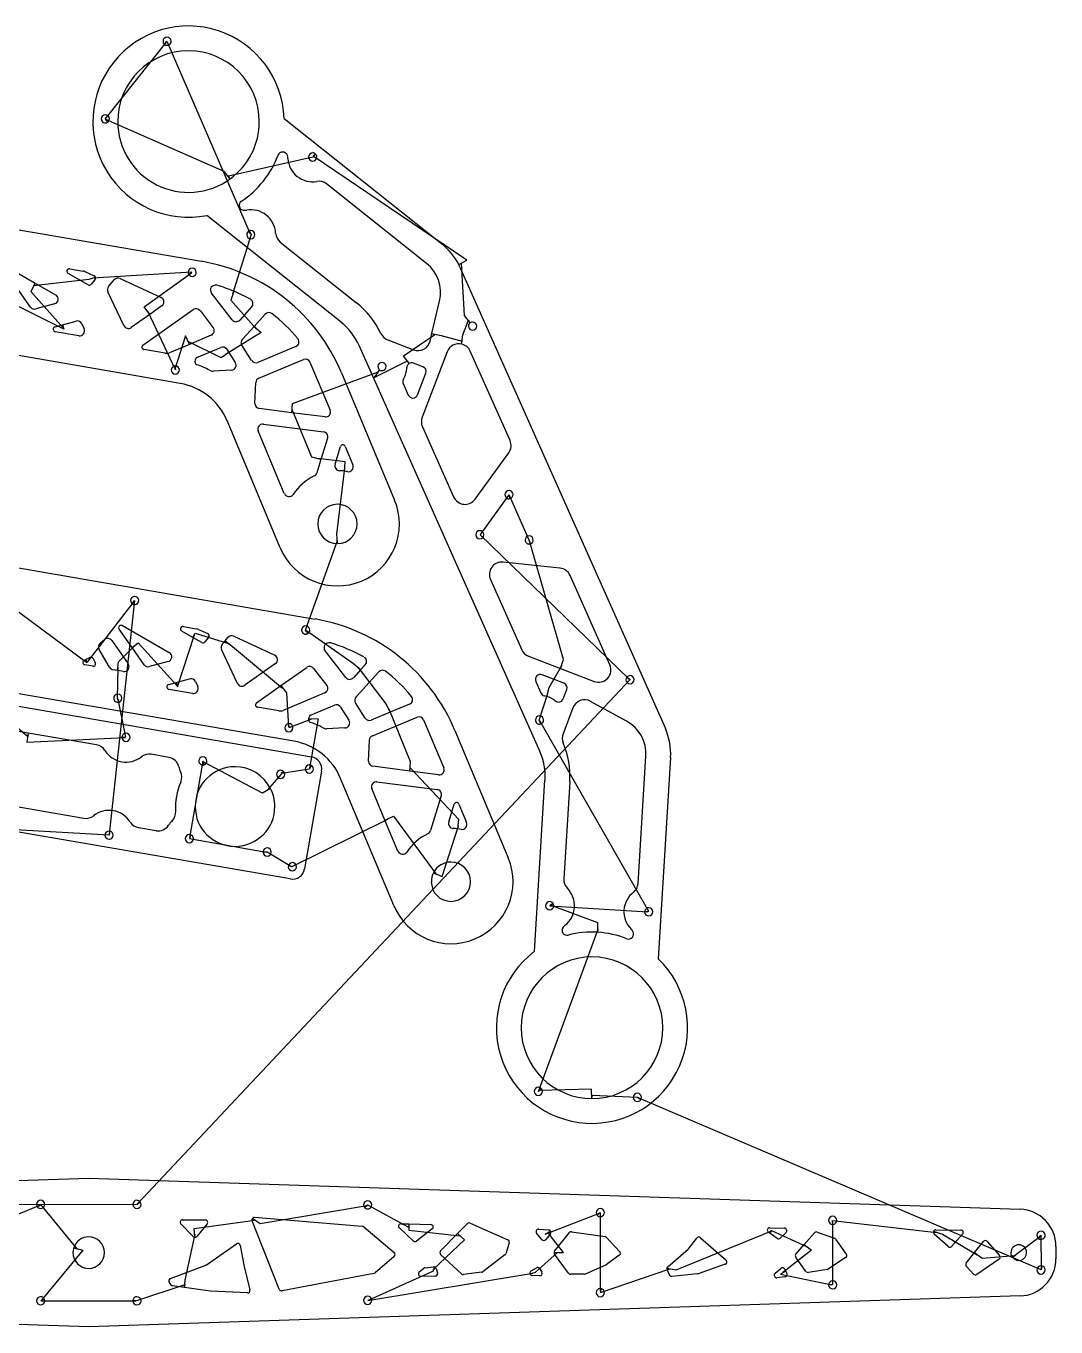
# Model space of a CAD drawing. Extents: x 0.9 to 49.1, y 1 to 24.4.
# Drawn here: x 32.8 to 49.15, y 3.17 to 23.83 of the extents above; entities that cross this region are included whole.
import ezdxf

# ---------------------------------------------------------------- set-up
doc = ezdxf.new("R2010")
doc.units = 0
doc.layers.get('0').update_dxf_attribs({"linetype": 'CONTINUOUS'})
doc.layers.add('3', color=7, linetype='CONTINUOUS')
doc.layers.add('9', color=7, linetype='CONTINUOUS')

msp = doc.modelspace()

# ---------------------------------------------------------------- linework, layer by layer
at = {"color": 0, "linetype": 'CONTINUOUS'}
for p, q in [((34.057, 22.35), (35.031, 23.572)), ((35.036, 23.586), (36.36, 20.527)), ((35.947, 21.516), (34.069, 22.342)), ((37.353, 21.746), (36.012, 21.441)), ((39.798, 20.111), (37.359, 21.759)), ((36.371, 20.518), (36.079, 19.569)), ((39.759, 19.23), (39.714, 20.059)), ((35.434, 19.918), (33.853, 19.823)), ((34.675, 19.366), (35.425, 19.906)), ((33.795, 19.803), (32.919, 19.702)), ((33.399, 19.016), (32.502, 19.461)), ((32.877, 19.613), (33.389, 19.033)), ((36.049, 19.475), (36.454, 19.021)), ((35.171, 18.367), (34.739, 19.29)), ((39.736, 18.923), (39.824, 19.155)), ((35.33, 18.906), (35.164, 18.379)), ((35.898, 18.557), (35.376, 18.819)), ((36.533, 18.961), (35.976, 18.618)), ((38.793, 18.588), (39.29, 18.928)), ((39.388, 18.914), (39.724, 18.825)), ((38.328, 18.246), (38.854, 18.51)), ((37.03, 17.835), (38.38, 18.33)), ((37.338, 16.982), (37.026, 17.736)), ((37.866, 16.908), (37.435, 16.96)), ((37.736, 15.757), (37.862, 16.809)), ((40.465, 16.385), (40.014, 15.761)), ((40.785, 15.665), (40.474, 16.372)), ((40.008, 15.749), (42.375, 13.455)), ((37.238, 14.235), (37.745, 15.658)), ((41.331, 13.766), (40.794, 15.653)), ((31.806, 15.174), (33.763, 13.721)), ((33.768, 13.722), (34.517, 14.692)), ((34.522, 14.707), (34.119, 10.996)), ((35.203, 13.336), (35.474, 14.161)), ((35.482, 14.187), (35.996, 14.03)), ((37.996, 13.7), (37.251, 14.226)), ((34.27, 13.734), (34.523, 13.986)), ((34.578, 14.033), (35.192, 13.354)), ((36.077, 13.974), (36.873, 13.312)), ((34.254, 13.152), (34.263, 13.643)), ((38.516, 13.066), (38.075, 13.64)), ((41.104, 13.325), (41.303, 13.671)), ((42.389, 13.451), (34.571, 5.127)), ((31.955, 13.301), (32.822, 12.552)), ((36.937, 13.237), (36.968, 12.7)), ((40.947, 12.806), (41.084, 13.23)), ((34.385, 12.535), (34.263, 13.14)), ((36.975, 12.687), (37.339, 12.825)), ((37.438, 12.826), (37.301, 12.044)), ((38.903, 12.146), (38.563, 12.978)), ((42.684, 9.766), (40.957, 12.793)), ((32.813, 12.454), (34.371, 12.532)), ((35.604, 12.157), (35.396, 10.939)), ((36.551, 11.648), (35.613, 12.144)), ((37.299, 12.03), (36.85, 11.957)), ((39.669, 11.229), (38.899, 12.047)), ((36.844, 11.944), (36.635, 11.701)), ((37.027, 10.481), (38.545, 11.234)), ((38.632, 11.28), (39.311, 10.359)), ((34.121, 10.982), (31.185, 11.146)), ((39.403, 10.322), (39.665, 11.13)), ((35.396, 10.924), (36.612, 10.711)), ((36.627, 10.714), (37.013, 10.481)), ((41.116, 9.857), (42.67, 9.763)), ((41.879, 9.586), (41.125, 9.87)), ((40.937, 6.911), (41.882, 9.487)), ((41.777, 6.947), (40.942, 6.924)), ((42.504, 6.813), (41.786, 6.848)), ((48.916, 4.078), (42.519, 6.808)), ((34.562, 5.115), (29.351, 5.11)), ((32.109, 4.734), (33.02, 5.106)), ((33.028, 5.118), (33.604, 4.412)), ((36.516, 4.813), (38.213, 5.099)), ((38.222, 5.112), (38.871, 4.758)), ((41.041, 4.647), (41.904, 4.976)), ((41.913, 4.989), (41.916, 3.733)), ((35.47, 4.733), (36.432, 4.865)), ((45.604, 4.863), (47.253, 4.67)), ((45.605, 3.843), (45.608, 4.849)), ((35.328, 3.916), (35.482, 4.645)), ((38.876, 4.71), (39.684, 4.617)), ((39.76, 4.554), (39.264, 4.081)), ((41.331, 4.355), (41.083, 4.672)), ((43.12, 4.079), (44.638, 4.698)), ((44.635, 4.702), (45.19, 4.448)), ((47.348, 4.642), (47.896, 4.319)), ((48.555, 4.356), (48.906, 4.614)), ((48.911, 4.629), (48.914, 4.092)), ((33.701, 4.39), (33.043, 3.596)), ((40.885, 4.043), (41.232, 4.348)), ((45.27, 4.39), (44.816, 4.035)), ((47.978, 4.264), (48.499, 4.306)), ((38.227, 3.592), (40.847, 4.027)), ((39.252, 4.05), (38.239, 3.599)), ((41.918, 3.719), (43.022, 4.094)), ((44.779, 4.008), (45.591, 3.84)), ((34.559, 3.59), (35.326, 3.847)), ((33.033, 3.586), (34.544, 3.588))]:
    msp.add_line(p, q, dxfattribs=at)
at = {"layer": '3', "color": 3, "linetype": 'CONTINUOUS'}
for p, q in [((36.895, 22.36), (39.402, 20.366)), ((39.157, 20.058), (37.572, 21.319)), ((29.478, 21.145), (35.584, 20.091)), ((37.8, 19.125), (35.67, 20.819)), ((36.836, 20.395), (38.045, 19.434)), ((32.871, 19.365), (32.473, 19.928)), ((32.525, 19.985), (32.946, 19.745)), ((33.785, 19.718), (33.468, 19.899)), ((33.494, 19.972), (33.704, 19.936)), ((33.734, 19.927), (33.88, 19.859)), ((39.688, 19.996), (42.949, 12.673)), ((32.946, 19.745), (33.27, 19.559)), ((33.894, 19.798), (33.834, 19.727)), ((34.11, 19.689), (34.2, 19.797)), ((34.294, 19.818), (34.944, 19.518)), ((34.352, 19.069), (34.1, 19.605)), ((36.072, 19.163), (35.743, 19.587)), ((39.242, 18.942), (39.364, 19.46)), ((33.251, 19.415), (32.956, 19.334)), ((34.766, 19.248), (34.469, 19.038)), ((34.656, 18.761), (35.454, 19.324)), ((34.956, 19.382), (34.766, 19.248)), ((35.562, 19.308), (35.771, 19.037)), ((36.381, 19.366), (36.192, 19.158)), ((36.419, 19.056), (36.597, 19.252)), ((35.249, 18.151), (29.353, 19.169)), ((33.26, 19.05), (33.378, 19.082)), ((33.378, 19.082), (33.594, 19.141)), ((33.686, 19.098), (33.723, 19.02)), ((36.234, 18.853), (36.419, 19.056)), ((33.638, 18.908), (33.264, 18.973)), ((35.739, 18.916), (35.393, 18.772)), ((38.541, 18.843), (38.952, 18.686)), ((39.214, 18.824), (39.242, 18.942)), ((35.01, 18.632), (34.672, 18.69)), ((35.393, 18.772), (35.076, 18.639)), ((35.512, 18.566), (35.89, 18.724)), ((35.987, 18.694), (36.019, 18.643)), ((36.019, 18.643), (36.122, 18.483)), ((36.381, 18.516), (36.226, 18.758)), ((37.084, 18.74), (36.478, 18.486)), ((40.955, 12.312), (38.086, 18.755)), ((39.487, 18.655), (39.088, 17.615)), ((40.483, 17.245), (39.851, 18.664)), ((35.485, 18.489), (35.488, 18.533)), ((36.494, 18.237), (37.204, 18.534)), ((37.307, 18.492), (37.627, 17.728)), ((39.101, 18.418), (38.951, 18.475)), ((36.059, 18.362), (35.773, 18.348)), ((37.806, 18.321), (38.651, 16.301)), ((39.014, 17.971), (39.146, 18.316)), ((36.433, 17.834), (36.446, 18.168)), ((38.787, 18.15), (38.868, 17.967)), ((36.835, 15.541), (35.99, 17.561)), ((37.018, 17.687), (36.501, 17.753)), ((37.544, 17.619), (37.018, 17.687)), ((36.9, 16.404), (36.485, 17.398)), ((36.567, 17.506), (37.522, 17.384)), ((39.092, 17.464), (39.588, 16.349)), ((37.587, 17.282), (37.482, 16.944)), ((37.706, 16.869), (37.793, 17.15)), ((37.867, 17.153), (37.99, 16.86)), ((37.482, 16.944), (37.415, 16.731)), ((39.928, 16.313), (40.462, 17.049)), ((31.281, 15.466), (37.388, 14.411)), ((41.276, 15.22), (40.372, 15.315)), ((42.068, 13.684), (41.436, 15.104)), ((40.172, 15.039), (40.668, 13.923)), ((34.329, 14.306), (35.073, 13.88)), ((35.298, 14.293), (35.508, 14.256)), ((33.978, 14.028), (34.047, 14.086)), ((34.162, 14.071), (34.423, 13.701)), ((34.482, 13.959), (34.277, 14.249)), ((35.447, 14.119), (35.271, 14.22)), ((35.588, 14.038), (35.447, 14.119)), ((35.537, 14.247), (35.684, 14.18)), ((35.697, 14.119), (35.638, 14.047)), ((35.914, 14.01), (35.959, 14.064)), ((35.959, 14.064), (36.004, 14.118)), ((36.097, 14.139), (36.747, 13.838)), ((34.126, 13.645), (33.961, 13.928)), ((34.675, 13.686), (34.482, 13.959)), ((36.156, 13.39), (35.903, 13.926)), ((37.875, 13.483), (37.547, 13.908)), ((33.725, 13.758), (33.744, 13.767)), ((33.858, 13.662), (33.735, 13.684)), ((33.744, 13.767), (33.812, 13.799)), ((33.863, 13.783), (33.899, 13.721)), ((35.055, 13.735), (34.76, 13.655)), ((36.76, 13.703), (36.272, 13.359)), ((36.846, 13.354), (37.257, 13.644)), ((38.185, 13.686), (38.111, 13.605)), ((40.778, 13.82), (41.283, 13.625)), ((37.053, 12.471), (31.156, 13.489)), ((34.252, 13.594), (34.18, 13.607)), ((34.345, 13.578), (34.252, 13.594)), ((35.181, 13.402), (35.397, 13.461)), ((37.365, 13.628), (37.574, 13.358)), ((38.111, 13.605), (37.996, 13.479)), ((38.038, 13.174), (38.401, 13.573)), ((41.337, 13.394), (40.992, 13.526)), ((41.283, 13.625), (41.817, 13.42)), ((35.064, 13.37), (35.181, 13.402)), ((35.442, 13.229), (35.067, 13.294)), ((35.489, 13.419), (35.526, 13.34)), ((36.46, 13.081), (36.846, 13.354)), ((37.542, 13.237), (36.879, 12.96)), ((40.892, 13.421), (40.974, 13.238)), ((41.325, 13.142), (41.383, 13.292)), ((31.99, 13.146), (37.33, 12.224)), ((37.316, 12.886), (37.694, 13.044)), ((37.79, 13.014), (37.926, 12.803)), ((38.185, 12.837), (38.03, 13.078)), ((38.887, 13.06), (38.58, 12.932)), ((42.334, 12.79), (41.761, 13.104)), ((36.814, 12.952), (36.476, 13.011)), ((37.288, 12.81), (37.29, 12.831)), ((37.29, 12.831), (37.292, 12.853)), ((38.58, 12.932), (38.281, 12.807)), ((38.298, 12.558), (39.008, 12.855)), ((39.111, 12.812), (39.43, 12.048)), ((41.482, 13.002), (41.324, 12.591)), ((32.832, 12.601), (31.923, 12.758)), ((33.919, 12.413), (32.832, 12.601)), ((37.863, 12.682), (37.577, 12.669)), ((39.609, 12.641), (40.454, 10.621)), ((38.236, 12.155), (38.25, 12.488)), ((35.065, 12.215), (34.787, 12.263)), ((42.516, 10.214), (42.639, 12.236)), ((43.032, 12.212), (42.837, 9.015)), ((37.49, 11.996), (37.222, 10.445)), ((38.891, 11.998), (38.305, 12.073)), ((39.348, 11.94), (38.891, 11.998)), ((38.638, 9.862), (37.793, 11.881)), ((38.371, 11.827), (39.326, 11.705)), ((40.872, 9.135), (41.038, 11.852)), ((41.431, 11.827), (41.337, 10.286)), ((38.498, 11.217), (38.288, 11.718)), ((39.391, 11.603), (39.219, 11.051)), ((32.197, 11.512), (33.718, 11.249)), ((39.509, 11.189), (39.597, 11.47)), ((39.671, 11.474), (39.794, 11.18)), ((38.704, 10.725), (38.498, 11.217)), ((36.995, 10.284), (32.13, 11.124)), ((34.586, 11.1), (34.864, 11.051)), ((19.012, 5.04), (33.795, 5.533)), ((33.795, 5.533), (48.579, 5.04)), ((35.452, 4.607), (35.258, 4.807)), ((35.286, 4.874), (35.644, 4.874)), ((35.674, 4.81), (35.51, 4.609)), ((36.82, 3.769), (36.389, 4.858)), ((36.428, 4.912), (38.138, 4.769)), ((38.16, 4.76), (38.644, 4.351)), ((38.754, 4.811), (38.874, 4.807)), ((38.874, 4.807), (39.225, 4.797)), ((39.651, 4.654), (39.808, 4.812)), ((39.851, 4.82), (40.448, 4.557)), ((38.949, 4.536), (38.726, 4.743)), ((39.248, 4.727), (39, 4.534)), ((39.38, 4.381), (39.651, 4.654)), ((40.99, 4.561), (40.905, 4.66)), ((40.937, 4.725), (41.096, 4.713)), ((41.123, 4.649), (41.05, 4.561)), ((41.191, 4.375), (41.425, 4.669)), ((41.461, 4.683), (41.991, 4.606)), ((42.014, 4.594), (42.223, 4.37)), ((43.316, 4.41), (43.448, 4.583)), ((43.505, 4.588), (43.913, 4.233)), ((44.607, 4.658), (44.583, 4.675)), ((44.606, 4.747), (44.837, 4.74)), ((44.722, 4.577), (44.607, 4.658)), ((44.864, 4.673), (44.772, 4.582)), ((45.154, 4.482), (45.314, 4.666)), ((45.357, 4.677), (45.633, 4.579)), ((45.652, 4.565), (45.821, 4.329)), ((47.437, 4.447), (47.217, 4.647)), ((47.244, 4.715), (47.64, 4.709)), ((47.668, 4.643), (47.493, 4.45)), ((35.664, 4.159), (36.139, 4.49)), ((36.201, 4.465), (36.257, 4.158)), ((40.47, 4.509), (40.417, 4.334)), ((42.987, 4.128), (43.31, 4.404)), ((45.02, 4.329), (45.154, 4.482)), ((47.725, 4.183), (47.858, 4.351)), ((47.858, 4.351), (47.997, 4.527)), ((48.057, 4.529), (48.253, 4.306)), ((49.15, 4.45), (49.15, 4.254)), ((35.091, 3.941), (35.656, 4.155)), ((36.257, 4.155), (36.353, 3.76)), ((38.644, 4.291), (38.34, 4.029)), ((39.712, 4.015), (39.381, 4.324)), ((40.403, 4.314), (40.053, 4.049)), ((41.411, 4.023), (41.19, 4.328)), ((42.001, 4.155), (41.674, 4.01)), ((42.218, 4.311), (42.008, 4.159)), ((43.9, 4.166), (43.468, 4.016)), ((45.181, 4.052), (45.018, 4.28)), ((45.811, 4.273), (45.533, 4.088)), ((47.842, 4.01), (47.727, 4.132)), ((48.246, 4.248), (47.893, 4.004)), ((38.322, 4.02), (36.864, 3.745)), ((39.042, 4.044), (39.11, 4.102)), ((39.297, 3.979), (39.068, 3.974)), ((39.131, 4.111), (39.267, 4.128)), ((39.309, 4.101), (39.333, 4.032)), ((40.034, 4.041), (39.744, 4.005)), ((40.817, 4.06), (40.901, 4.111)), ((40.951, 3.983), (40.835, 3.987)), ((40.956, 4.096), (40.986, 4.042)), ((41.658, 4.007), (41.443, 4.007)), ((43.012, 3.999), (42.976, 4.083)), ((43.458, 4.014), (43.052, 3.975)), ((44.691, 4.023), (44.784, 4.1)), ((44.847, 3.966), (44.72, 3.953)), ((44.844, 4.089), (44.861, 4.056)), ((44.861, 4.056), (44.878, 4.024)), ((45.518, 4.082), (45.219, 4.036)), ((35.101, 3.841), (35.073, 3.881)), ((35.317, 3.798), (35.127, 3.825)), ((35.725, 3.739), (35.317, 3.798)), ((36.313, 3.712), (35.729, 3.739)), ((33.795, 3.171), (19.012, 3.664)), ((48.579, 3.664), (33.795, 3.171))]:
    msp.add_line(p, q, dxfattribs=at)
for centre, radius, start, end in [((35.379, 22.309), 1.518, 1.9292, 141.5), ((35.039, 23.585), 0.065, 90, 180), ((35.039, 23.585), 0.065, 180, 233), ((35.039, 23.585), 0.065, 233, 0), ((35.039, 23.585), 0.065, 0, 90), ((35.379, 22.309), 1.124, 90, 180), ((35.379, 22.309), 1.124, 0, 90), ((35.379, 22.309), 1.518, 141.5, 281.0708), ((34.058, 22.353), 0.065, 90, 180), ((34.058, 22.353), 0.065, 180, 305), ((34.058, 22.353), 0.065, 0, 90), ((34.058, 22.353), 0.065, 305, 0), ((35.379, 22.309), 1.124, 180, 306), ((35.379, 22.309), 1.124, 306, 0), ((35.379, 22.309), 1.518, 303.5896, 339.4104), ((36.873, 21.747), 0.0787, 16.9298, 159.4104), ((36.76, 21.713), 0.197, 3.3103, 16.9298), ((37.35, 21.747), 0.394, 183.3103, 279.6897), ((37.35, 21.747), 0.065, 90, 180), ((37.35, 21.747), 0.065, 180, 0), ((37.35, 21.747), 0.065, 45, 90), ((37.35, 21.747), 0.065, 0, 45), ((37.449, 21.165), 0.197, 51.5, 99.6897), ((36.262, 20.979), 0.0787, 123.5896, 266.0702), ((36.27, 21.097), 0.197, 266.0702, 279.6897), ((36.369, 20.515), 0.394, 3.3103, 99.6897), ((36.369, 20.515), 0.065, 117, 180), ((36.369, 20.515), 0.065, 180, 0), ((36.369, 20.515), 0.065, 90, 117), ((36.369, 20.515), 0.065, 0, 90), ((36.959, 20.549), 0.197, 183.3103, 231.5), ((38.789, 19.596), 0.984, 26.75, 51.5), ((35.082, 17.181), 2.953, 22.7045, 80.2045), ((38.789, 19.596), 0.591, 346.7261, 51.5), ((38.789, 19.596), 0.984, 24, 26.75), ((33.487, 19.933), 0.0394, 80.2045, 240.2045), ((33.684, 19.819), 0.118, 65.2045, 80.2045), ((33.864, 19.823), 0.0394, 12.7045, 65.2045), ((33.864, 19.823), 0.0394, 320.2045, 12.7045), ((35.437, 19.916), 0.065, 90, 180), ((35.437, 19.916), 0.065, 180, 215), ((35.437, 19.916), 0.065, 215, 0), ((35.437, 19.916), 0.065, 0, 90), ((33.804, 19.752), 0.0394, 240.2045, 320.2045), ((34.171, 19.639), 0.0787, 140.2045, 205.2045), ((34.261, 19.747), 0.0787, 65.2045, 140.2045), ((35.806, 19.635), 0.0787, 73.5651, 217.7045), ((35.082, 17.181), 2.638, 67.2742, 73.5651), ((33.231, 19.491), 0.0787, 285.2045, 60.2045), ((34.911, 19.446), 0.0787, 305.2045, 65.2045), ((35.082, 17.181), 2.638, 60.9833, 67.2742), ((36.323, 19.419), 0.0787, 317.7045, 60.9833), ((37.187, 18.355), 1.378, 25.2616, 51.5), ((32.935, 19.41), 0.0787, 215.2045, 285.2045), ((35.499, 19.259), 0.0787, 37.7045, 125.2045), ((36.655, 19.199), 0.0787, 52.0542, 137.7045), ((35.082, 17.181), 2.638, 39.6047, 52.0542), ((33.27, 19.012), 0.0394, 105.2045, 260.2045), ((33.614, 19.065), 0.0787, 25.2045, 105.2045), ((33.651, 18.986), 0.0787, 260.2045, 25.2045), ((34.423, 19.103), 0.0787, 205.2045, 305.2045), ((35.708, 18.989), 0.0787, 292.7045, 37.7045), ((36.134, 19.211), 0.0787, 217.7045, 317.7045), ((37.187, 18.355), 0.984, 24, 51.5), ((39.889, 19.061), 0.065, 126, 180), ((39.889, 19.061), 0.065, 180, 0), ((39.889, 19.061), 0.065, 90, 126), ((39.889, 19.061), 0.065, 0, 90), ((36.292, 18.8), 0.0787, 137.7045, 212.7045), ((37.053, 18.812), 0.0787, 292.7045, 39.6047), ((38.611, 19.027), 0.197, 205.2616, 249), ((39.022, 18.869), 0.197, 249, 346.7261), ((34.679, 18.729), 0.0394, 125.2045, 260.2045), ((35.03, 18.748), 0.118, 260.2045, 292.7045), ((35.92, 18.651), 0.0787, 32.7045, 112.7045), ((39.671, 18.584), 0.197, 78, 159), ((39.671, 18.584), 0.197, 24, 78), ((35.169, 18.365), 0.065, 99, 180), ((35.169, 18.365), 0.065, 90, 99), ((35.169, 18.365), 0.065, 0, 90), ((35.524, 18.486), 0.0394, 175.2045, 251.2802), ((35.528, 18.529), 0.0394, 112.7045, 175.2045), ((35.082, 17.181), 1.339, 61.9166, 71.2802), ((36.056, 18.44), 0.0787, 272.7045, 32.7045), ((36.448, 18.559), 0.0787, 212.7045, 292.7045), ((37.235, 18.461), 0.0787, 22.7045, 112.7045), ((38.451, 18.42), 0.065, 90, 180), ((38.451, 18.42), 0.065, 180, 233), ((38.451, 18.42), 0.065, 233, 0), ((38.451, 18.42), 0.065, 0, 90), ((38.451, 18.42), 0.394, 329.6853, 357.7191), ((38.923, 18.401), 0.0787, 123.3596, 177.7191), ((38.923, 18.401), 0.0787, 69, 123.3596), ((39.072, 18.344), 0.0787, 339, 69), ((35.169, 18.365), 0.065, 180, 0), ((35.767, 18.466), 0.118, 241.9166, 272.7045), ((36.525, 18.164), 0.0787, 112.7045, 177.7045), ((38.859, 18.182), 0.0787, 149.6853, 204), ((35.082, 17.181), 0.984, 22.7045, 80.2045), ((38.94, 17.999), 0.0787, 204, 339), ((36.511, 17.831), 0.0787, 177.7045, 262.7045), ((37.554, 17.697), 0.0787, 262.7045, 22.7045), ((39.272, 17.544), 0.197, 159, 204), ((36.557, 17.428), 0.0787, 82.7045, 202.7045), ((37.512, 17.306), 0.0787, 342.7045, 82.7045), ((37.831, 17.138), 0.0394, 22.7045, 162.7045), ((40.303, 17.165), 0.197, 324, 24), ((37.781, 16.845), 0.0787, 162.7045, 267.628), ((37.743, 15.921), 0.846, 82.5221, 87.628), ((37.743, 15.921), 0.846, 79.1182, 82.5221), ((37.917, 16.829), 0.0787, 259.1182, 22.7045), ((37.743, 15.921), 0.846, 115.7878, 146.2907), ((37.34, 16.754), 0.0787, 295.7878, 342.7045), ((36.973, 16.434), 0.0787, 202.7045, 326.2907), ((39.768, 16.429), 0.197, 204, 324), ((40.467, 16.386), 0.065, 90, 180), ((40.467, 16.386), 0.065, 180, 287), ((40.467, 16.386), 0.065, 0, 90), ((40.467, 16.386), 0.065, 287, 0), ((37.743, 15.921), 0.312, 90, 180), ((37.743, 15.921), 0.312, 0, 90), ((37.743, 15.921), 0.984, 292.7045, 22.7045), ((37.743, 15.921), 0.312, 180, 270), ((37.743, 15.921), 0.312, 270, 0), ((40.004, 15.749), 0.065, 90, 180), ((40.004, 15.749), 0.065, 180, 270), ((40.004, 15.749), 0.065, 45, 90), ((40.004, 15.749), 0.065, 270, 0), ((40.004, 15.749), 0.065, 0, 45), ((40.787, 15.667), 0.065, 90, 180), ((40.787, 15.667), 0.065, 0, 90), ((37.743, 15.921), 0.984, 202.7045, 292.7045), ((40.787, 15.667), 0.065, 180, 288), ((40.787, 15.667), 0.065, 288, 0), ((40.352, 15.119), 0.197, 84, 204), ((41.256, 15.024), 0.197, 24, 84), ((34.524, 14.706), 0.065, 90, 180), ((34.524, 14.706), 0.065, 180, 234), ((34.524, 14.706), 0.065, 234, 0), ((34.524, 14.706), 0.065, 0, 90), ((34.309, 14.272), 0.0394, 60.2045, 215.2045), ((35.291, 14.254), 0.0394, 80.2045, 240.2045), ((35.488, 14.14), 0.118, 65.2045, 80.2045), ((37.24, 14.237), 0.065, 90, 180), ((37.24, 14.237), 0.065, 0, 90), ((36.885, 11.502), 2.953, 22.7045, 80.2045), ((34.097, 14.025), 0.0787, 35.2045, 130.2045), ((35.608, 14.072), 0.0394, 240.2045, 320.2045), ((35.667, 14.144), 0.0394, 320.2045, 65.2045), ((36.064, 14.067), 0.0787, 65.2045, 140.2045), ((37.24, 14.237), 0.065, 180, 306), ((37.24, 14.237), 0.065, 306, 0), ((34.029, 13.967), 0.0787, 130.2045, 210.2045), ((35.034, 13.811), 0.0787, 285.2045, 60.2045), ((35.975, 13.959), 0.0787, 140.2045, 205.2045), ((37.609, 13.956), 0.0787, 73.5651, 217.7045), ((36.885, 11.502), 2.638, 60.9833, 73.5651), ((40.848, 14.003), 0.197, 204, 249), ((33.742, 13.722), 0.0394, 115.2045, 260.2045), ((33.829, 13.763), 0.0394, 30.2045, 115.2045), ((33.865, 13.701), 0.0394, 260.2045, 30.2045), ((34.194, 13.684), 0.0787, 210.2045, 260.2045), ((34.358, 13.656), 0.0787, 260.2045, 35.2045), ((34.739, 13.731), 0.0787, 215.2045, 285.2045), ((36.714, 13.767), 0.0787, 305.2045, 65.2045), ((37.303, 13.58), 0.0787, 37.7045, 125.2045), ((38.127, 13.739), 0.0787, 317.7045, 60.9833), ((41.888, 13.604), 0.197, 249, 24), ((35.418, 13.385), 0.0787, 25.2045, 105.2045), ((37.937, 13.532), 0.0787, 217.7045, 317.7045), ((38.459, 13.52), 0.0787, 52.0542, 137.7045), ((36.885, 11.502), 2.638, 39.6047, 52.0542), ((40.964, 13.453), 0.0787, 69, 204), ((42.388, 13.448), 0.065, 144, 180), ((42.388, 13.448), 0.065, 180, 270), ((42.388, 13.448), 0.065, 90, 144), ((42.388, 13.448), 0.065, 0, 90), ((42.388, 13.448), 0.065, 270, 0), ((35.074, 13.332), 0.0394, 105.2045, 260.2045), ((35.455, 13.307), 0.0787, 260.2045, 25.2045), ((36.227, 13.423), 0.0787, 205.2045, 305.2045), ((37.512, 13.31), 0.0787, 292.7045, 37.7045), ((41.045, 13.27), 0.0787, 204, 258.3147), ((41.309, 13.32), 0.0787, 339, 69), ((34.256, 13.154), 0.065, 90, 180), ((34.256, 13.154), 0.065, 180, 288), ((34.256, 13.154), 0.065, 0, 90), ((34.256, 13.154), 0.065, 288, 0), ((36.483, 13.049), 0.0394, 125.2045, 260.2045), ((37.724, 12.972), 0.0787, 32.7045, 112.7045), ((38.096, 13.121), 0.0787, 137.7045, 212.7045), ((38.857, 13.133), 0.0787, 292.7045, 39.6047), ((40.95, 12.807), 0.394, 72.7079, 78.3147), ((40.95, 12.807), 0.394, 50.2809, 72.7079), ((41.252, 13.171), 0.0787, 230.2809, 339), ((41.666, 12.932), 0.197, 61.2739, 159), ((36.834, 13.069), 0.118, 260.2045, 292.7045), ((37.327, 12.807), 0.0394, 175.2045, 251.2802), ((37.331, 12.85), 0.0394, 112.7045, 175.2045), ((38.251, 12.879), 0.0787, 212.7045, 292.7045), ((39.038, 12.782), 0.0787, 22.7045, 112.7045), ((40.95, 12.807), 0.065, 90, 180), ((40.95, 12.807), 0.065, 180, 288), ((40.95, 12.807), 0.065, 0, 90), ((40.95, 12.807), 0.065, 288, 0), ((36.972, 12.685), 0.065, 99, 180), ((36.972, 12.685), 0.065, 180, 270), ((36.972, 12.685), 0.065, 90, 99), ((36.972, 12.685), 0.065, 0, 90), ((36.972, 12.685), 0.065, 270, 0), ((36.885, 11.502), 1.339, 61.9166, 71.2802), ((37.571, 12.787), 0.118, 241.9166, 272.7045), ((37.859, 12.761), 0.0787, 272.7045, 32.7045), ((42.05, 12.272), 0.591, 356.5, 61.2739), ((42.05, 12.272), 0.984, 356.5, 24), ((33.886, 12.219), 0.197, 32.0148, 80.2045), ((34.386, 12.532), 0.065, 171, 180), ((34.386, 12.532), 0.065, 180, 270), ((34.386, 12.532), 0.065, 90, 171), ((34.386, 12.532), 0.065, 0, 90), ((34.386, 12.532), 0.065, 270, 0), ((36.885, 11.502), 0.984, 22.7045, 80.2045), ((38.328, 12.485), 0.0787, 112.7045, 177.7045), ((41.508, 12.52), 0.197, 159, 202.7384), ((40.056, 11.912), 1.378, 356.5, 22.7384), ((34.386, 12.532), 0.394, 212.0148, 308.3941), ((34.753, 12.069), 0.197, 80.2045, 128.3941), ((35.032, 12.021), 0.197, 13.4077, 80.2045), ((35.606, 12.158), 0.065, 90, 180), ((35.606, 12.158), 0.065, 0, 90), ((37.296, 12.03), 0.197, 350.2045, 80.2045), ((40.056, 11.912), 0.984, 356.5, 24), ((35.606, 12.158), 0.394, 193.4077, 205.847), ((35.075, 11.901), 0.197, 335.8922, 25.847), ((36.117, 11.434), 0.632, 90, 180), ((35.606, 12.158), 0.065, 180, 288), ((35.606, 12.158), 0.065, 288, 0), ((36.117, 11.434), 0.632, 27, 90), ((36.841, 11.945), 0.065, 90, 180), ((36.841, 11.945), 0.065, 45, 90), ((36.841, 11.945), 0.065, 0, 45), ((37.296, 12.03), 0.065, 90, 180), ((37.296, 12.03), 0.065, 180, 270), ((37.296, 12.03), 0.065, 63, 90), ((37.296, 12.03), 0.065, 270, 0), ((37.296, 12.03), 0.065, 0, 63), ((38.315, 12.151), 0.0787, 177.7045, 262.7045), ((39.358, 12.018), 0.0787, 262.7045, 22.7045), ((36.117, 11.434), 0.945, 155.8922, 184.5167), ((36.841, 11.945), 0.065, 180, 270), ((36.841, 11.945), 0.065, 270, 0), ((38.361, 11.749), 0.0787, 82.7045, 202.7045), ((36.117, 11.434), 0.632, 0, 27), ((39.316, 11.626), 0.0787, 342.7045, 82.7045), ((34.118, 10.98), 0.394, 32.0148, 128.3941), ((36.117, 11.434), 0.632, 180, 270), ((36.117, 11.434), 0.632, 270, 0), ((39.635, 11.459), 0.0394, 22.7045, 162.7045), ((33.752, 11.443), 0.197, 260.2045, 308.3941), ((34.619, 11.293), 0.197, 212.0148, 260.2045), ((35.393, 10.924), 0.394, 134.5619, 147.0012), ((34.979, 11.344), 0.197, 314.5619, 4.5167), ((39.585, 11.166), 0.0787, 162.7045, 267.628), ((39.721, 11.15), 0.0787, 259.1182, 22.7045), ((34.118, 10.98), 0.065, 90, 180), ((34.118, 10.98), 0.065, 180, 270), ((34.118, 10.98), 0.065, 81, 90), ((34.118, 10.98), 0.065, 270, 0), ((34.118, 10.98), 0.065, 0, 81), ((34.898, 11.245), 0.197, 260.2045, 327.0012), ((35.393, 10.924), 0.065, 90, 180), ((35.393, 10.924), 0.065, 72, 90), ((35.393, 10.924), 0.065, 0, 72), ((39.546, 10.241), 0.846, 115.7878, 146.2907), ((39.144, 11.075), 0.0787, 295.7878, 342.7045), ((39.546, 10.241), 0.846, 82.5221, 87.628), ((39.546, 10.241), 0.846, 79.1182, 82.5221), ((35.393, 10.924), 0.065, 180, 270), ((35.393, 10.924), 0.065, 270, 0), ((36.628, 10.711), 0.065, 90, 171), ((36.628, 10.711), 0.065, 0, 90), ((36.628, 10.711), 0.065, 171, 180), ((36.628, 10.711), 0.065, 180, 270), ((36.628, 10.711), 0.065, 270, 0), ((37.028, 10.478), 0.065, 90, 162), ((37.028, 10.478), 0.065, 0, 90), ((38.777, 10.755), 0.0787, 202.7045, 326.2907), ((39.546, 10.241), 0.312, 90, 153), ((39.546, 10.241), 0.312, 0, 90), ((39.546, 10.241), 0.984, 292.7045, 22.7045), ((37.028, 10.478), 0.065, 162, 180), ((37.028, 10.478), 0.065, 180, 270), ((37.028, 10.478), 0.197, 260.2045, 350.2045), ((37.028, 10.478), 0.065, 270, 0), ((39.546, 10.241), 0.312, 153, 180), ((39.546, 10.241), 0.313, 180, 270), ((39.546, 10.241), 0.312, 270, 0), ((41.533, 10.274), 0.197, 176.5, 224.6897), ((41.113, 9.859), 0.394, 308.3103, 44.6897), ((42.319, 10.226), 0.197, 308.3103, 356.5), ((41.113, 9.859), 0.065, 90, 180), ((41.113, 9.859), 0.065, 36, 90), ((42.685, 9.763), 0.394, 128.3103, 224.6897), ((39.546, 10.241), 0.984, 202.7045, 292.7045), ((41.113, 9.859), 0.065, 180, 270), ((41.113, 9.859), 0.065, 270, 0), ((41.113, 9.859), 0.065, 0, 36), ((42.685, 9.763), 0.065, 171, 180), ((42.685, 9.763), 0.065, 180, 270), ((42.685, 9.763), 0.065, 90, 171), ((42.685, 9.763), 0.065, 0, 90), ((42.685, 9.763), 0.065, 270, 0), ((41.387, 9.468), 0.0787, 141.9298, 284.4104), ((41.48, 9.396), 0.197, 128.3103, 141.9298), ((41.784, 7.922), 1.518, 86.5, 104.4104), ((41.784, 7.922), 1.518, 68.5896, 86.5), ((42.367, 9.409), 0.0787, 248.5896, 31.0702), ((42.265, 9.348), 0.197, 31.0702, 44.6897), ((41.784, 7.922), 1.518, 126.9292, 266.5), ((41.784, 7.922), 1.124, 90, 180), ((41.784, 7.922), 1.518, 266.5, 46.0708), ((41.784, 7.922), 1.124, 0, 90), ((41.784, 7.922), 1.124, 180, 270), ((41.784, 7.922), 1.124, 270, 0), ((40.933, 6.912), 0.065, 90, 180), ((40.933, 6.912), 0.065, 180, 0), ((40.933, 6.912), 0.065, 45, 90), ((40.933, 6.912), 0.065, 0, 45), ((42.505, 6.816), 0.065, 90, 180), ((42.505, 6.816), 0.065, 0, 90), ((42.505, 6.816), 0.065, 180, 323), ((42.505, 6.816), 0.065, 323, 0), ((33.031, 5.117), 0.065, 90, 180), ((33.031, 5.117), 0.065, 0, 90), ((34.56, 5.117), 0.065, 90, 180), ((34.56, 5.117), 0.065, 36, 90), ((38.224, 5.11), 0.065, 90, 180), ((38.224, 5.11), 0.065, 0, 90), ((33.031, 5.117), 0.065, 180, 216), ((33.031, 5.117), 0.065, 216, 0), ((34.56, 5.117), 0.065, 180, 0), ((34.56, 5.117), 0.065, 0, 36), ((38.224, 5.11), 0.065, 180, 215), ((38.224, 5.11), 0.065, 215, 0), ((41.915, 4.987), 0.065, 90, 180), ((41.915, 4.987), 0.065, 180, 215), ((41.915, 4.987), 0.065, 215, 0), ((41.915, 4.987), 0.065, 0, 90), ((48.559, 4.45), 0.591, 0, 88.0908), ((35.286, 4.834), 0.0394, 90, 223.9949), ((35.644, 4.834), 0.0394, 320.6673, 90), ((36.425, 4.872), 0.0394, 143.4114, 201.5984), ((36.425, 4.872), 0.0394, 85.2244, 143.4114), ((38.135, 4.73), 0.0394, 49.8304, 85.2244), ((38.753, 4.771), 0.0394, 88.3098, 227.1591), ((39.224, 4.758), 0.0394, 307.912, 88.3098), ((39.836, 4.784), 0.0394, 66.1853, 135.1943), ((45.606, 4.864), 0.065, 90, 180), ((45.606, 4.864), 0.065, 180, 270), ((45.606, 4.864), 0.065, 0, 90), ((45.606, 4.864), 0.065, 270, 0), ((33.795, 4.352), 0.25, 90, 162), ((33.795, 4.352), 0.25, 0, 90), ((35.48, 4.634), 0.0394, 223.9949, 272.3311), ((35.48, 4.634), 0.0394, 272.3311, 320.6673), ((40.432, 4.521), 0.0394, 343.2738, 66.1853), ((40.935, 4.686), 0.0394, 85.7581, 220.7581), ((41.02, 4.586), 0.0394, 220.7581, 320.2117), ((41.093, 4.674), 0.0394, 22.9849, 85.7581), ((41.093, 4.674), 0.0394, 320.2117, 22.9849), ((41.456, 4.644), 0.0394, 81.7176, 141.4365), ((41.985, 4.567), 0.0394, 43.0196, 81.7176), ((43.479, 4.559), 0.0394, 48.9634, 142.5299), ((44.605, 4.708), 0.0394, 88.3276, 234.8572), ((44.745, 4.61), 0.0394, 234.8572, 315), ((44.836, 4.701), 0.0394, 315, 88.3276), ((45.344, 4.64), 0.0394, 70.3602, 138.8933), ((45.62, 4.542), 0.0394, 35.7282, 70.3602), ((47.244, 4.676), 0.0394, 158.4375, 227.7864), ((47.244, 4.676), 0.0394, 89.0887, 158.4375), ((47.639, 4.67), 0.0394, 317.7864, 89.0887), ((48.913, 4.628), 0.065, 90, 180), ((48.913, 4.628), 0.065, 180, 233), ((48.913, 4.628), 0.065, 233, 0), ((48.913, 4.628), 0.065, 0, 90), ((33.795, 4.352), 0.25, 162, 180), ((33.795, 4.352), 0.25, 180, 270), ((33.795, 4.352), 0.25, 270, 0), ((36.162, 4.458), 0.0394, 10.3496, 124.8827), ((38.619, 4.321), 0.0394, 310.7412, 49.8304), ((38.976, 4.565), 0.0394, 227.1591, 307.912), ((39.408, 4.353), 0.0394, 135.1943, 226.9934), ((41.222, 4.351), 0.0394, 141.4365, 178.6856), ((41.222, 4.351), 0.0394, 178.6856, 215.9347), ((42.195, 4.343), 0.0394, 305.9347, 43.0196), ((43.285, 4.434), 0.0394, 310.4779, 322.5299), ((47.464, 4.476), 0.0394, 227.7864, 317.7864), ((48.028, 4.503), 0.0394, 41.2684, 141.7182), ((48.559, 4.352), 0.125, 90, 180), ((48.559, 4.352), 0.125, 180, 216), ((48.559, 4.352), 0.125, 216, 0), ((48.559, 4.352), 0.125, 0, 90), ((35.642, 4.191), 0.0394, 290.7769, 304.8827), ((36.295, 4.165), 0.0394, 190.3496, 193.6099), ((40.379, 4.345), 0.0394, 307.0574, 343.2738), ((41.985, 4.191), 0.0394, 293.8331, 305.9347), ((43.888, 4.203), 0.0394, 289.1226, 48.9634), ((45.05, 4.303), 0.0394, 138.8933, 215.5907), ((45.789, 4.306), 0.0394, 303.6409, 35.7282), ((47.756, 4.159), 0.0394, 141.7182, 223.2012), ((48.223, 4.28), 0.0394, 304.6315, 41.2684), ((48.559, 4.254), 0.591, 271.9092, 0), ((48.913, 4.076), 0.065, 90, 180), ((48.913, 4.076), 0.065, 81, 90), ((48.913, 4.076), 0.065, 0, 81), ((35.105, 3.904), 0.0394, 110.7769, 214.8827), ((38.315, 4.059), 0.0394, 280.7058, 310.7412), ((39.067, 4.014), 0.0394, 130.2969, 271.2415), ((39.136, 4.072), 0.0394, 97.0458, 130.2969), ((39.272, 4.088), 0.0394, 58.1162, 97.0458), ((39.272, 4.088), 0.0394, 19.1867, 58.1162), ((39.296, 4.019), 0.0394, 271.2415, 19.1867), ((39.739, 4.044), 0.0394, 226.9934, 277.2143), ((40.029, 4.08), 0.0394, 277.2143, 307.0574), ((40.837, 4.027), 0.0394, 120.8148, 194.3664), ((40.837, 4.027), 0.0394, 194.3664, 267.918), ((40.921, 4.077), 0.0394, 29.3737, 120.8148), ((40.952, 4.022), 0.0394, 267.918, 29.3737), ((41.443, 4.046), 0.0394, 215.9347, 270), ((41.658, 4.046), 0.0394, 270, 293.8331), ((43.012, 4.098), 0.0394, 166.7491, 203.0203), ((43.012, 4.098), 0.0394, 130.4779, 166.7491), ((43.048, 4.014), 0.0394, 203.0203, 275.5353), ((43.455, 4.053), 0.0394, 275.5353, 289.1226), ((44.716, 3.992), 0.0394, 129.9047, 275.7312), ((44.809, 4.07), 0.0394, 28.0627, 129.9047), ((44.843, 4.005), 0.0394, 275.7312, 28.0627), ((45.213, 4.075), 0.0394, 215.5907, 278.7162), ((45.512, 4.121), 0.0394, 278.7162, 303.6409), ((47.87, 4.037), 0.0394, 223.2012, 304.6315), ((48.913, 4.076), 0.065, 180, 0), ((35.133, 3.864), 0.0394, 214.8827, 261.8117), ((35.731, 3.778), 0.0394, 261.8117, 267.3665), ((36.315, 3.751), 0.0394, 267.3665, 13.6099), ((36.856, 3.783), 0.0394, 201.5984, 280.7058), ((41.915, 3.717), 0.065, 90, 180), ((41.915, 3.717), 0.065, 81, 90), ((41.915, 3.717), 0.065, 0, 81), ((45.606, 3.84), 0.065, 171, 180), ((45.606, 3.84), 0.065, 180, 0), ((45.606, 3.84), 0.065, 90, 171), ((45.606, 3.84), 0.065, 0, 90), ((33.031, 3.587), 0.065, 90, 180), ((33.031, 3.587), 0.065, 180, 0), ((33.031, 3.587), 0.065, 27, 90), ((33.031, 3.587), 0.065, 0, 27), ((34.56, 3.587), 0.065, 171, 180), ((34.56, 3.587), 0.065, 180, 0), ((34.56, 3.587), 0.065, 90, 171), ((34.56, 3.587), 0.065, 0, 90), ((38.224, 3.594), 0.065, 90, 180), ((38.224, 3.594), 0.065, 180, 0), ((38.224, 3.594), 0.065, 9, 90), ((38.224, 3.594), 0.065, 0, 9), ((41.915, 3.717), 0.065, 180, 0)]:
    msp.add_arc(centre, radius, start, end, dxfattribs=at)
at = {"layer": '9', "color": 9, "linetype": 'CONTINUOUS'}
for p, q in [((35, 23.533), (35.036, 23.586)), ((35, 23.533), (35.031, 23.572)), ((34.096, 22.3), (34.057, 22.35)), ((34.096, 22.3), (34.069, 22.342)), ((37.396, 21.793), (37.353, 21.746)), ((37.396, 21.793), (37.359, 21.759)), ((36.039, 21.399), (35.947, 21.516)), ((36.039, 21.399), (36.012, 21.441)), ((36.34, 20.573), (36.371, 20.518)), ((36.34, 20.573), (36.36, 20.527)), ((39.668, 20.039), (39.798, 20.111)), ((39.668, 20.039), (39.714, 20.059)), ((33.902, 19.832), (33.795, 19.803)), ((33.902, 19.832), (33.853, 19.823)), ((35.383, 19.879), (35.434, 19.918)), ((35.383, 19.879), (35.425, 19.906)), ((32.946, 19.745), (32.877, 19.613)), ((32.946, 19.745), (32.919, 19.702)), ((36.101, 19.614), (36.049, 19.475)), ((36.101, 19.614), (36.079, 19.569)), ((34.766, 19.248), (34.675, 19.366)), ((34.766, 19.248), (34.739, 19.29)), ((39.851, 19.113), (39.759, 19.23)), ((33.378, 19.082), (33.399, 19.016)), ((33.378, 19.082), (33.389, 19.033)), ((36.419, 19.056), (36.533, 18.961)), ((36.419, 19.056), (36.454, 19.021)), ((39.851, 19.113), (39.824, 19.155)), ((35.393, 18.772), (35.33, 18.906)), ((35.393, 18.772), (35.376, 18.819)), ((39.242, 18.942), (39.388, 18.914)), ((39.242, 18.942), (39.29, 18.928)), ((39.712, 18.777), (39.736, 18.923)), ((39.712, 18.777), (39.724, 18.825)), ((36.019, 18.643), (35.898, 18.557)), ((36.019, 18.643), (35.976, 18.618)), ((35.158, 18.429), (35.171, 18.367)), ((35.158, 18.429), (35.164, 18.379)), ((38.88, 18.467), (38.793, 18.588)), ((38.88, 18.467), (38.854, 18.51)), ((38.412, 18.368), (38.328, 18.246)), ((38.412, 18.368), (38.38, 18.33)), ((37.018, 17.687), (37.03, 17.835)), ((37.018, 17.687), (37.026, 17.736)), ((37.482, 16.944), (37.338, 16.982)), ((37.482, 16.944), (37.435, 16.96)), ((37.853, 16.76), (37.866, 16.908)), ((37.853, 16.76), (37.862, 16.809)), ((40.486, 16.324), (40.465, 16.385)), ((40.486, 16.324), (40.474, 16.372)), ((37.743, 15.608), (37.736, 15.757)), ((40.05, 15.795), (40.008, 15.749)), ((40.05, 15.795), (40.014, 15.761)), ((37.743, 15.608), (37.745, 15.658)), ((40.807, 15.605), (40.785, 15.665)), ((40.807, 15.605), (40.794, 15.653)), ((34.486, 14.653), (34.522, 14.707)), ((34.486, 14.653), (34.517, 14.692)), ((35.447, 14.119), (35.482, 14.187)), ((35.447, 14.119), (35.474, 14.161)), ((35.959, 14.064), (36.077, 13.974)), ((35.959, 14.064), (35.996, 14.03)), ((37.278, 14.184), (37.238, 14.235)), ((37.278, 14.184), (37.251, 14.226)), ((34.482, 13.959), (34.578, 14.033)), ((34.482, 13.959), (34.523, 13.986)), ((33.744, 13.767), (33.768, 13.722)), ((33.744, 13.767), (33.763, 13.721)), ((34.252, 13.594), (34.27, 13.734)), ((34.252, 13.594), (34.263, 13.643)), ((38.111, 13.605), (37.996, 13.7)), ((38.111, 13.605), (38.075, 13.64)), ((41.283, 13.625), (41.331, 13.766)), ((41.283, 13.625), (41.303, 13.671)), ((42.336, 13.486), (42.389, 13.451)), ((42.336, 13.486), (42.375, 13.455)), ((35.181, 13.402), (35.203, 13.336)), ((35.181, 13.402), (35.192, 13.354)), ((36.846, 13.354), (36.937, 13.237)), ((36.846, 13.354), (36.873, 13.312)), ((41.067, 13.183), (41.104, 13.325)), ((41.067, 13.183), (41.084, 13.23)), ((34.277, 13.092), (34.254, 13.152)), ((34.277, 13.092), (34.263, 13.14)), ((38.58, 12.932), (38.516, 13.066)), ((37.29, 12.831), (37.438, 12.826)), ((37.29, 12.831), (37.339, 12.825)), ((38.58, 12.932), (38.563, 12.978)), ((32.832, 12.601), (32.813, 12.454)), ((32.832, 12.601), (32.822, 12.552)), ((36.962, 12.749), (36.975, 12.687)), ((36.962, 12.749), (36.968, 12.7)), ((40.97, 12.745), (40.947, 12.806)), ((40.97, 12.745), (40.957, 12.793)), ((34.322, 12.542), (34.385, 12.535)), ((34.322, 12.542), (34.371, 12.532)), ((35.626, 12.096), (35.604, 12.157)), ((35.626, 12.096), (35.613, 12.144)), ((36.887, 11.991), (36.844, 11.944)), ((36.887, 11.991), (36.85, 11.957)), ((37.326, 12.088), (37.299, 12.03)), ((37.326, 12.088), (37.301, 12.044)), ((38.891, 11.998), (38.903, 12.146)), ((38.891, 11.998), (38.899, 12.047)), ((36.68, 11.721), (36.551, 11.648)), ((36.68, 11.721), (36.635, 11.701)), ((38.498, 11.217), (38.632, 11.28)), ((38.498, 11.217), (38.545, 11.234)), ((39.656, 11.081), (39.669, 11.229)), ((34.129, 11.045), (34.119, 10.996)), ((34.129, 11.045), (34.121, 10.982)), ((35.413, 10.986), (35.396, 10.924)), ((35.413, 10.986), (35.396, 10.939)), ((39.656, 11.081), (39.665, 11.13)), ((36.564, 10.721), (36.627, 10.714)), ((36.564, 10.721), (36.612, 10.711)), ((36.966, 10.498), (37.027, 10.481)), ((36.966, 10.498), (37.013, 10.481)), ((39.268, 10.383), (39.403, 10.322)), ((39.268, 10.383), (39.311, 10.359)), ((41.166, 9.897), (41.116, 9.857)), ((41.166, 9.897), (41.125, 9.87)), ((42.621, 9.773), (42.684, 9.766)), ((42.621, 9.773), (42.67, 9.763)), ((41.877, 9.437), (41.879, 9.586)), ((41.877, 9.437), (41.882, 9.487)), ((40.979, 6.958), (40.937, 6.911)), ((40.979, 6.958), (40.942, 6.924)), ((41.784, 6.798), (41.777, 6.947)), ((41.784, 6.798), (41.786, 6.848)), ((42.557, 6.777), (42.504, 6.813)), ((42.557, 6.777), (42.519, 6.808)), ((32.978, 5.078), (33.028, 5.118)), ((32.978, 5.078), (33.02, 5.106)), ((34.612, 5.155), (34.562, 5.115)), ((34.612, 5.155), (34.571, 5.127)), ((38.171, 5.073), (38.222, 5.112)), ((38.171, 5.073), (38.213, 5.099)), ((41.862, 4.95), (41.913, 4.989)), ((41.862, 4.95), (41.904, 4.976)), ((36.394, 4.896), (36.516, 4.813)), ((36.394, 4.896), (36.432, 4.865)), ((38.874, 4.807), (38.871, 4.758)), ((38.874, 4.807), (38.876, 4.71)), ((45.606, 4.799), (45.604, 4.863)), ((45.606, 4.799), (45.608, 4.849)), ((35.481, 4.595), (35.47, 4.733)), ((35.481, 4.595), (35.482, 4.645)), ((39.651, 4.654), (39.76, 4.554)), ((39.651, 4.654), (39.684, 4.617)), ((41.129, 4.689), (41.041, 4.647)), ((41.129, 4.689), (41.083, 4.672)), ((44.607, 4.658), (44.635, 4.702)), ((44.607, 4.658), (44.638, 4.698)), ((47.207, 4.69), (47.348, 4.642)), ((47.207, 4.69), (47.253, 4.67)), ((48.874, 4.576), (48.911, 4.629)), ((48.874, 4.576), (48.906, 4.614)), ((33.558, 4.429), (33.701, 4.39)), ((33.558, 4.429), (33.604, 4.412)), ((41.182, 4.352), (41.331, 4.355)), ((41.182, 4.352), (41.232, 4.348)), ((45.154, 4.482), (45.27, 4.39)), ((45.154, 4.482), (45.19, 4.448)), ((47.858, 4.351), (47.978, 4.264)), ((47.858, 4.351), (47.896, 4.319)), ((48.458, 4.279), (48.555, 4.356)), ((48.458, 4.279), (48.499, 4.306)), ((48.924, 4.141), (48.914, 4.092)), ((48.924, 4.141), (48.916, 4.078)), ((39.293, 4.122), (39.252, 4.05)), ((39.293, 4.122), (39.264, 4.081)), ((40.799, 4.017), (40.885, 4.043)), ((40.799, 4.017), (40.847, 4.027)), ((42.974, 4.107), (43.12, 4.079)), ((42.974, 4.107), (43.022, 4.094)), ((44.861, 4.056), (44.779, 4.008)), ((44.861, 4.056), (44.816, 4.035)), ((35.317, 3.798), (35.328, 3.916)), ((35.317, 3.798), (35.326, 3.847)), ((41.926, 3.781), (41.916, 3.733)), ((41.926, 3.781), (41.918, 3.719)), ((45.542, 3.85), (45.605, 3.843)), ((45.542, 3.85), (45.591, 3.84)), ((33.089, 3.617), (33.033, 3.586)), ((33.089, 3.617), (33.043, 3.596)), ((34.496, 3.598), (34.559, 3.59)), ((34.496, 3.598), (34.544, 3.588)), ((38.289, 3.604), (38.227, 3.592)), ((38.289, 3.604), (38.239, 3.599))]:
    msp.add_line(p, q, dxfattribs=at)

doc.saveas('drawing.dxf')
